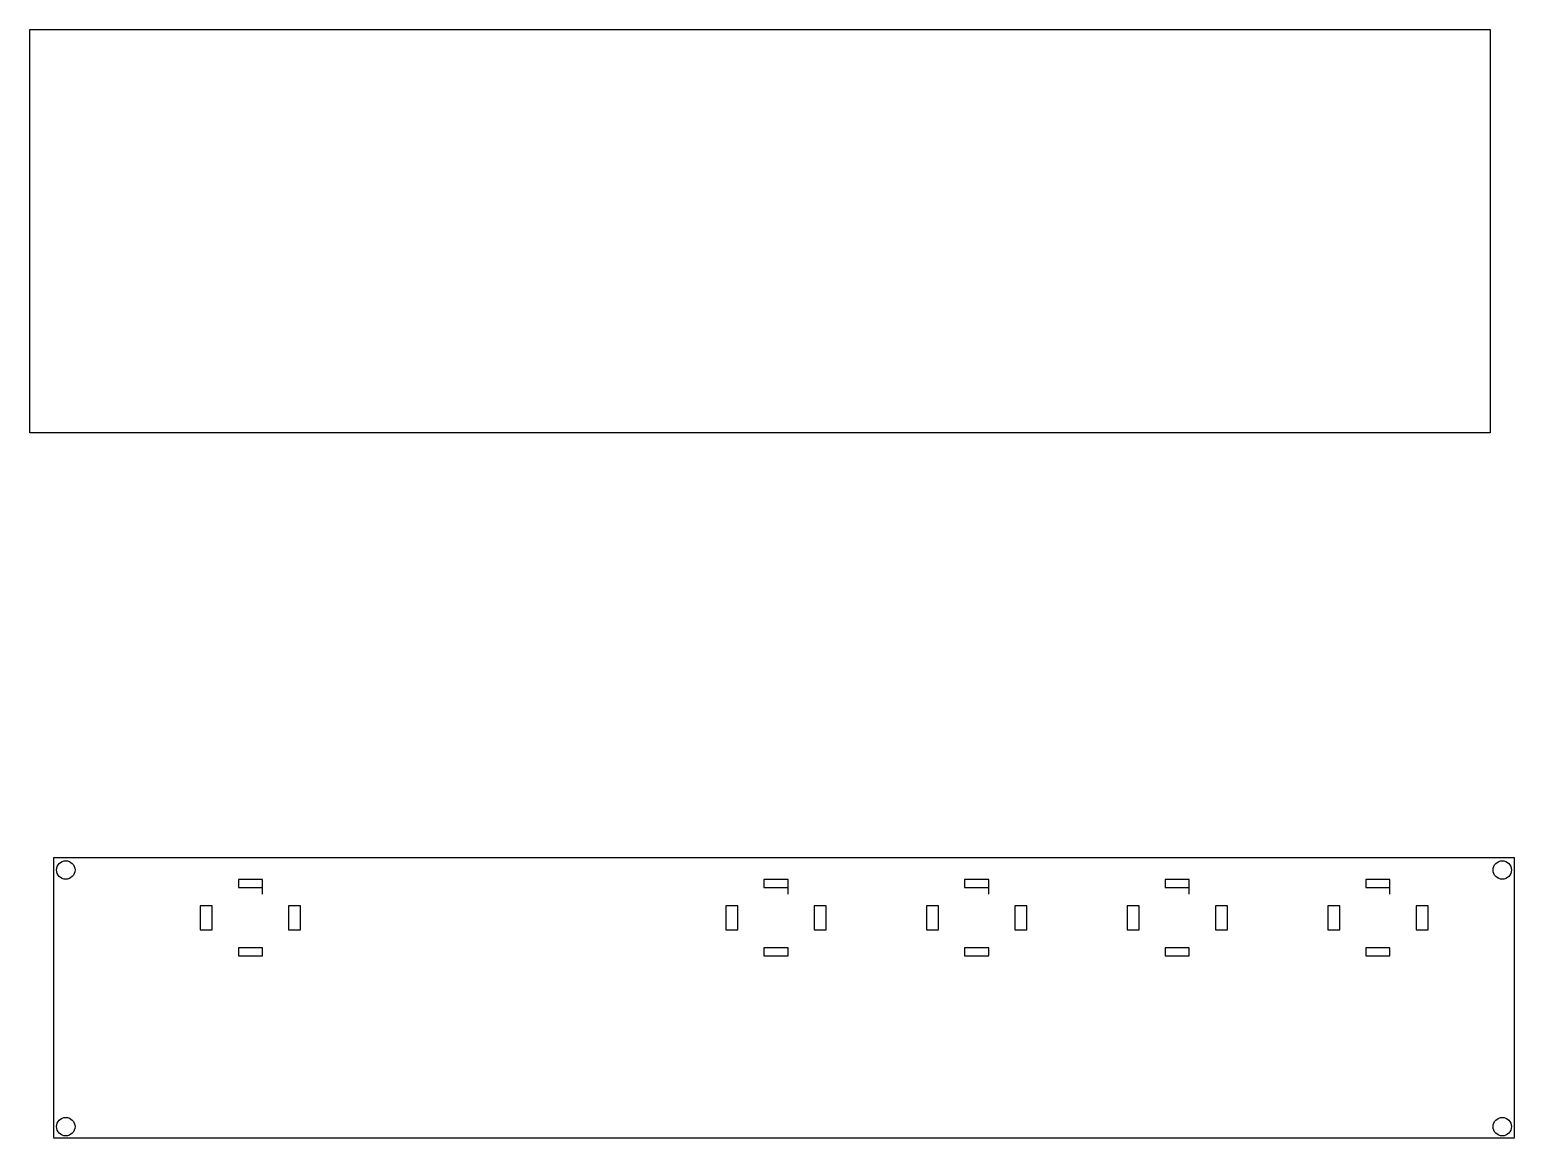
# Model space of a CAD drawing. Header units: millimetres. Extents: x -185 to 0, y -85 to 53.
import ezdxf

# ---------------------------------------------------------------- set-up
doc = ezdxf.new("R2010")
doc.units = ezdxf.units.MM
doc.layers.get('0').update_dxf_attribs({"linetype": 'CONTINUOUS'})

msp = doc.modelspace()

# ---------------------------------------------------------------- linework, layer by layer
for p, q in [((-156, -52.7), (-159, -52.7)), ((-159, -52.7), (-159, -53.7)), ((-156, -54.5), (-156, -52.7)), ((-90.5, -52.7), (-93.5, -52.7)), ((-93.5, -52.7), (-93.5, -53.7)), ((-90.5, -54.5), (-90.5, -52.7)), ((-65.5, -52.7), (-68.5, -52.7)), ((-68.5, -52.7), (-68.5, -53.7)), ((-65.5, -54.5), (-65.5, -52.7)), ((-40.5, -52.7), (-43.5, -52.7)), ((-43.5, -52.7), (-43.5, -53.7)), ((-40.5, -54.5), (-40.5, -52.7)), ((-15.5, -52.7), (-18.5, -52.7)), ((-18.5, -52.7), (-18.5, -53.7)), ((-15.5, -54.5), (-15.5, -52.7)), ((-159, -53.7), (-156, -53.7)), ((-93.5, -53.7), (-90.5, -53.7)), ((-68.5, -53.7), (-65.5, -53.7)), ((-43.5, -53.7), (-40.5, -53.7)), ((-18.5, -53.7), (-15.5, -53.7)), ((-163.75, -55.95), (-163.75, -58.95)), ((-162.25, -55.95), (-163.75, -55.95)), ((-162.25, -58.95), (-162.25, -55.95)), ((-151.25, -55.95), (-152.75, -55.95)), ((-152.75, -55.95), (-152.75, -58.95)), ((-151.25, -58.95), (-151.25, -55.95)), ((-98.25, -55.95), (-98.25, -58.95)), ((-96.75, -55.95), (-98.25, -55.95)), ((-96.75, -58.95), (-96.75, -55.95)), ((-87.25, -55.95), (-87.25, -58.95)), ((-85.75, -55.95), (-87.25, -55.95)), ((-85.75, -58.95), (-85.75, -55.95)), ((-73.25, -55.95), (-73.25, -58.95)), ((-71.75, -55.95), (-73.25, -55.95)), ((-71.75, -58.95), (-71.75, -55.95)), ((-60.75, -55.95), (-62.25, -55.95)), ((-62.25, -55.95), (-62.25, -58.95)), ((-60.75, -58.95), (-60.75, -55.95)), ((-46.75, -55.95), (-48.25, -55.95)), ((-48.25, -55.95), (-48.25, -58.95)), ((-46.75, -58.95), (-46.75, -55.95)), ((-37.25, -55.95), (-37.25, -58.95)), ((-35.75, -55.95), (-37.25, -55.95)), ((-35.75, -58.95), (-35.75, -55.95)), ((-21.75, -55.95), (-23.25, -55.95)), ((-23.25, -55.95), (-23.25, -58.95)), ((-21.75, -58.95), (-21.75, -55.95)), ((-12.25, -55.95), (-12.25, -58.95)), ((-10.75, -55.95), (-12.25, -55.95)), ((-10.75, -58.95), (-10.75, -55.95)), ((-163.75, -58.95), (-162.25, -58.95)), ((-152.75, -58.95), (-151.25, -58.95)), ((-98.25, -58.95), (-96.75, -58.95)), ((-87.25, -58.95), (-85.75, -58.95)), ((-73.25, -58.95), (-71.75, -58.95)), ((-62.25, -58.95), (-60.75, -58.95)), ((-48.25, -58.95), (-46.75, -58.95)), ((-37.25, -58.95), (-35.75, -58.95)), ((-23.25, -58.95), (-21.75, -58.95)), ((-12.25, -58.95), (-10.75, -58.95)), ((-156, -61.2), (-159, -61.2)), ((-159, -61.2), (-159, -62.2)), ((-159, -62.2), (-156, -62.2)), ((-156, -62.2), (-156, -61.2)), ((-93.5, -61.2), (-93.5, -62.2)), ((-90.5, -61.2), (-93.5, -61.2)), ((-93.5, -62.2), (-90.5, -62.2)), ((-90.5, -62.2), (-90.5, -61.2)), ((-65.5, -61.2), (-68.5, -61.2)), ((-68.5, -61.2), (-68.5, -62.2)), ((-68.5, -62.2), (-65.5, -62.2)), ((-65.5, -62.2), (-65.5, -61.2)), ((-43.5, -61.2), (-43.5, -62.2)), ((-40.5, -61.2), (-43.5, -61.2)), ((-43.5, -62.2), (-40.5, -62.2)), ((-40.5, -62.2), (-40.5, -61.2)), ((-18.5, -61.2), (-18.5, -62.2)), ((-15.5, -61.2), (-18.5, -61.2)), ((-18.5, -62.2), (-15.5, -62.2)), ((-15.5, -62.2), (-15.5, -61.2))]:
    msp.add_line(p, q)
for points in [[(-185, 53.27), (-3, 53.27), (-3, 3), (-185, 3)], [(-182, -49.95), (0, -49.95), (0, -84.95), (-182, -84.95)]]:
    msp.add_lwpolyline(points, close=True)
for centre in [(-180.5, -51.5), (-1.5, -51.5), (-180.5, -83.5), (-1.5, -83.5)]:
    msp.add_circle(centre, 1.15)

doc.saveas('drawing.dxf')
